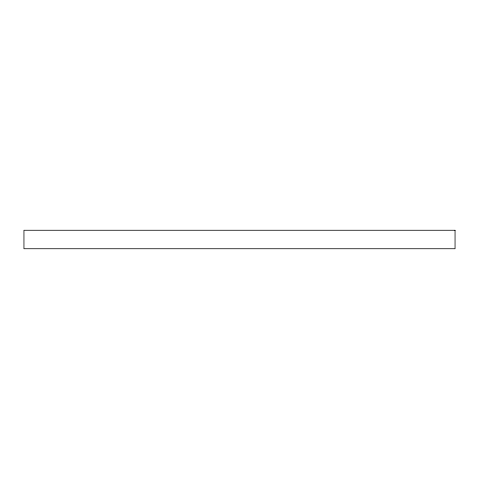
<?xml version="1.0" encoding="UTF-8"?>
<svg xmlns="http://www.w3.org/2000/svg" width="479" height="479" viewBox="0 0 479 479"><rect width="100%" height="100%" fill="white"/><g stroke="black" fill="none" stroke-linecap="round" stroke-linejoin="round"><path stroke-width="0.72" d="M455.05 230.261L23.95 230.261L23.95 248.739L455.05 248.739L455.05 230.261"/></g></svg>
